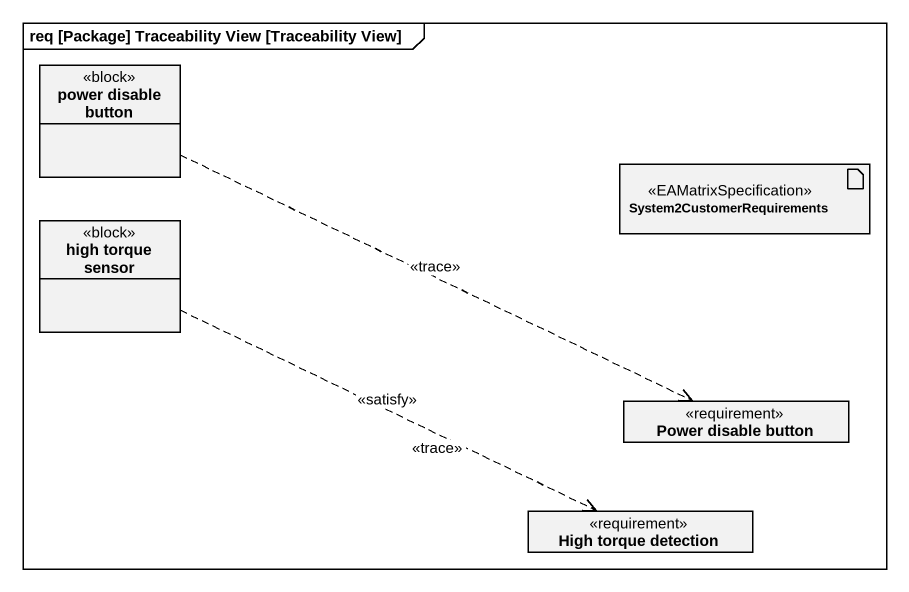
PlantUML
@startuml
mainframe req [Package] Traceability View [Traceability View]
allowmixing
hide circle
hide empty members
class "power disable button" as power_disable_button <<block>>
artifact System2CustomerRequirements <<EAMatrixSpecification>>
class "high torque sensor" as high_torque_sensor <<block>>
class "Power disable button" as Power_disable_button <<requirement>>
class "High torque detection" as High_torque_detection <<requirement>>
power_disable_button .right.> Power_disable_button : <<trace>>
high_torque_sensor .right.> High_torque_detection : <<trace>>
high_torque_sensor .right.> High_torque_detection : <<satisfy>>
@enduml
